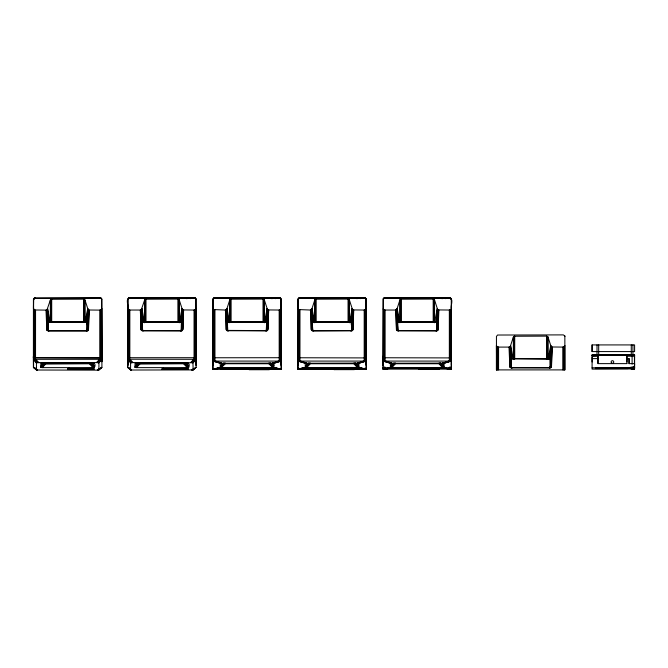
<?xml version="1.0" encoding="UTF-8"?>
<svg xmlns="http://www.w3.org/2000/svg" width="668" height="668" viewBox="0 0 668 668"><rect width="100%" height="100%" fill="white"/><g stroke="black" fill="none" stroke-linecap="round" stroke-linejoin="round"><path stroke-width="1" d="M50.334 321.801L50.35 300.049L51.135 299.272L83.625 299.147L84.978 300.041L87.867 308.975L88.769 310.002L99.774 310.111L101.285 309.635L101.903 308.491M50.626 322.193L50.643 299.598M51.127 322.093L51.135 299.272M83.625 322.051L83.625 299.147M50.35 300.049L47.044 309.718L47.061 329.549L47.971 330.81L87.366 330.81L88.268 329.549L88.285 309.718M99.774 310.111L99.774 359.075L96.401 362.599L37.124 362.674L36.381 362.841L36.573 370.014L97.361 370.139L98.922 369.922L101.903 367.333L101.912 299.523L101.611 298.613L100.35 297.911L34.068 298.27L33.425 299.523L33.4 367.342L36.381 369.93M96.401 362.599L98.188 362.674L100.592 359.092L100.592 309.985M101.285 309.635L101.277 359.142L98.188 362.674L98.922 362.833L98.922 369.922M101.87 361.772L101.745 309.109M141.324 309.643L140.28 310.036L141.299 330.117L142.159 329.7L142.167 321.984L141.332 321.575L141.324 309.643L144.63 299.974L145.415 299.197L177.913 299.08L179.258 299.974L182.147 308.908L183.049 309.935L194.062 310.036L195.565 309.568L196.192 308.424M144.63 299.974L144.622 322.769L141.875 308.549L143.01 322.293L180.886 322.293L182.022 308.549L179.274 322.769L179.258 299.974M144.906 322.118L144.923 299.523M145.407 322.018L145.415 299.197M177.913 321.984L177.913 299.08M182.289 309.259L182.239 329.533L181.112 330.693L181.646 330.743L182.548 329.483L182.564 309.643M190.463 298.671L190.463 297.844M194.062 310.036L194.054 357.697L129.742 357.697L129.742 359.075L133.116 362.607L192.943 362.749L193.136 369.922L130.778 370.014L127.605 367.342L127.872 355.142M140.28 310.036L129.834 310.036L127.872 309.042C128.949 306.094 125.133 299.339 129.266 297.844L194.638 297.844L195.891 298.546L196.116 365.479L196.192 357.914L195.949 359.217L192.392 362.674L194.797 359.092L194.872 309.919M195.565 309.568L195.565 357.764L194.797 357.714M196.025 309.042L196.025 357.831L195.49 357.756L195.49 359.142L192.392 362.674M196.192 357.914L196.025 299.456M226.861 308.908L225.392 310.036L226.41 330.117L227.27 329.7L226.861 308.908L229.742 299.974L230.527 299.197L263.025 299.08L264.369 299.974L267.258 308.908L268.16 309.935L279.174 310.036L280.677 309.568L281.303 308.424M229.742 299.974L229.734 322.769L226.986 308.549L228.147 322.285L265.998 322.293L267.142 308.583L264.386 322.769L264.369 299.974M230.026 322.118L230.034 299.523M230.518 322.018L230.527 299.197M248.179 368.786L249.014 369.613L269.379 369.613L270.214 368.786M249.014 369.613L269.379 369.613M263.025 321.984L263.025 299.08M226.719 309.259L226.769 329.533L227.897 330.593L266.757 330.743L267.659 329.483L267.676 309.643M273.913 368.552L220.29 368.502M273.913 368.151L220.298 368.319M276.552 368.686L220.281 368.87L273.913 368.886L279.191 369.346L273.913 367.801L220.365 367.801L214.136 369.337L212.816 369.128L212.825 299.456L213.117 298.546L214.378 297.844L279.75 297.844L281.003 298.546L281.328 369.128L214.136 369.337M275.575 298.671L275.575 297.844M279.174 310.036L279.191 360.862L272.469 363.108L220.265 363.258L212.816 361.087L281.328 361.087L273.947 363.258L272.469 363.108M279.984 309.919L279.984 357.714L213.443 357.764L212.816 357.914L212.9 365.479L212.892 356.244M280.677 309.568L280.702 360.929L273.513 363.15M280.936 358.599L281.144 299.456L279.675 297.844M281.303 356.244L281.228 365.479L281.303 299.456L280.677 299.456M311.889 308.9L310.42 310.036L311.447 330.117L312.298 329.7L311.889 308.9L314.77 299.974L315.555 299.197L348.053 299.072L349.397 299.965L352.286 308.9L353.197 309.927L364.202 310.036L365.705 309.56L366.331 308.416M314.77 299.974L314.762 322.769L312.014 308.541L313.15 322.293L351.026 322.293L352.17 308.583L349.414 322.769L349.397 299.965M315.054 322.118L315.062 299.523M315.555 322.018L315.555 299.197M334.025 369.629L333.19 368.694L334.025 369.629L354.391 369.629L355.226 368.694L354.391 369.521L334.025 369.521M348.053 321.976L348.053 299.072M352.428 309.251L352.378 329.524L351.251 330.693L351.786 330.735L352.687 329.474L352.704 309.643M358.916 368.16L305.226 368.11L358.357 367.851M366.331 368.185L362.323 368.669L358.157 367.801M360.603 298.671L360.603 297.844M364.202 310.036L364.194 360.862L357.472 363.1L305.268 363.258L297.828 361.087L366.331 361.087L358.958 363.258L357.472 363.1M365.012 309.91L365.012 360.879L358.04 363.116M365.705 309.56L365.705 360.929L358.524 363.15M365.705 358.941L366.173 358.248L366.031 298.538L366.331 369.12L297.828 369.128L298.145 298.538L299.406 297.844L364.778 297.844L366.256 298.972L365.655 298.972M366.331 356.244L366.256 365.471L366.331 299.456L365.705 299.456M397.026 308.9L395.556 310.036L396.583 330.117L397.435 329.7L397.026 308.9L399.907 299.974L400.691 299.197L433.19 299.072L434.534 299.965L437.423 308.9L438.333 309.927L449.339 310.036L451.301 309.034C450.224 306.086 454.04 299.339 449.915 297.844L384.543 297.844L383.282 298.538L382.964 369.128L451.468 369.128L451.468 299.456L449.84 297.844M399.907 299.974L399.898 322.769L397.151 308.541L398.287 322.293L436.162 322.293L437.298 308.541L434.551 322.769L434.534 299.965M400.19 322.118L400.207 299.523M400.691 322.018L400.691 299.197M419.011 368.986L418.176 368.043L419.011 368.986L439.377 368.986L440.212 368.16M433.19 321.976L433.19 299.072M437.573 309.251L437.515 329.524L436.388 330.693L436.922 330.735L437.832 329.474L437.849 309.643M445.74 298.671L445.74 297.844M449.339 310.036L449.339 360.862L442.608 363.1L390.404 363.258L382.964 361.087L451.468 361.087L444.095 363.258L442.608 363.1M450.149 309.91L450.149 360.879L443.176 363.116M450.842 309.56L450.842 360.929L443.661 363.15M451.309 299.456L451.309 358.257L451.468 357.438M451.468 366.732L451.468 367.801L446.55 368.452L387.883 368.452L382.964 367.801L382.964 369.128L386.329 368.369M451.468 356.244L451.393 365.471L451.468 308.416M496.441 369.897L496.441 336.505L497.518 335.027L563.366 334.893L564.844 336.029L564.919 369.897L496.441 369.897L496.441 345.473L496.6 369.897M510.335 346.308L510.068 358.624L510.903 359.033L510.895 366.749L511.989 367.809L510.385 366.582L510.335 346.308L513.366 337.031L514.143 336.246L546.641 336.129L547.994 337.023L550.875 345.957L551.785 346.984L562.79 347.093L564.293 346.617L564.919 345.473M513.35 358.783L513.366 337.031M513.642 359.167L513.659 336.572M514.143 359.067L514.143 336.246M546.641 359.033L546.641 336.129M510.068 358.624L510.076 366.532L510.987 367.792L550.374 367.792L551.284 366.532L551.3 346.692M562.79 369.897L562.79 347.093M563.6 369.897L563.608 346.968M564.293 369.897L564.293 346.617M564.761 369.897L564.761 346.091M592.09 367.792L592.09 369.112L634.6 368.886L634.6 354.9L592.09 354.9L592.09 367.792L628.588 367.767L634.6 366.49M592.09 361.989L592.09 358.624L597.977 358.624M592.09 358.015L592.09 357.205M592.09 351.577L592.09 344.922L634.6 344.922L634.6 351.577L592.09 351.577L592.09 344.922M597.969 363.359L597.969 355.326L592.09 355.459M626.935 363.359L626.935 355.326M634.6 365.237L634.6 363.626L629.072 363.626L629.072 358.624L626.935 358.624M634.6 367.183L629.44 367.968L595.422 368.218L630.909 368.168L634.441 368.97L634.441 354.9M634.6 366.866L634.6 367.559L630.909 368.168M33.425 357.99L33.425 356.32L33.509 365.546L33.592 357.906M47.47 308.975L47.879 329.775L48.438 330.677C50.192 330.635 46.468 330.418 46.835 329.533L45.992 310.111L47.044 309.718M47.019 330.192C49.849 332.105 46.86 322.986 47.979 322.068L47.052 321.642M47.436 330.71L87.892 330.71L88.009 309.326M141.75 308.908L142.167 321.792C141.031 322.727 144.188 332.046 141.299 330.117M267.676 321.575L265.881 322.143L228.239 322.143C225.316 319.563 229.658 332.313 226.41 330.117M226.828 330.635L267.292 330.635L267.4 309.259M311.472 309.643L311.48 321.567L312.399 321.993C311.28 322.92 314.277 332.038 311.447 330.117M396.608 309.643L396.617 321.567L397.543 321.993C396.425 322.92 399.414 332.038 396.583 330.117M510.486 345.957L510.903 358.841C510.569 359.559 512.239 370.723 509.851 366.515L509.008 347.093L510.06 346.692M510.452 367.684L550.908 367.684L551.025 346.308M595.413 368.569L628.095 368.619M86.606 322.368L87.733 308.616L85.187 321.826M182.147 308.908L181.612 321.65L180.769 322.143L182.556 321.575M267.634 330.343L267.384 321.625L265.881 322.143L267.133 308.549M352.704 321.567L350.909 322.143L352.161 308.541M437.423 308.9L436.889 321.65L436.045 322.143L437.841 321.567M40.806 367.467L40.848 363.267L41.282 363.15L93.044 363.108C95.775 362.156 95.724 368.577 93.011 367.617L42.293 367.625C38.493 367.976 43.002 361.831 45.608 364.06L92.802 363.743L94.497 367.467L93.086 362.974M135.019 367.467L135.053 363.267L135.487 363.15L187.257 363.108C189.988 362.156 189.929 368.577 187.215 367.617L136.506 367.625C132.707 367.976 137.216 361.831 139.812 364.06L187.015 363.743L188.702 367.467L187.299 362.974M220.265 363.258L220.231 367.467L220.665 367.575L273.913 367.467L281.328 369.128M273.947 363.258L273.913 367.467L272.227 363.734L221.91 363.734L220.231 367.467L212.816 369.128M305.268 363.258L305.234 367.467L305.668 367.575L358.925 367.458L363.943 368.586M297.828 368.185L300.208 368.594L305.234 367.467L306.921 363.734L357.23 363.734L358.925 367.458L358.958 363.258M390.404 363.258L390.371 367.467L391.289 367.609L444.061 367.467L447.142 368.151L451.468 367.417M382.964 367.425L387.29 368.16L390.371 367.467L392.058 363.734L442.366 363.734L444.061 367.467L444.095 363.258M101.87 361.446L101.603 298.604M46.902 329.833L47.345 321.692L47.979 322.068L47.562 330.126L48.505 330.769L47.378 329.6L47.319 309.326M183.617 310.036L182.781 329.458L182.18 330.635L143.311 330.56L142.159 329.7L141.599 309.259M267.258 308.908L266.724 321.65L267.35 329.533L266.29 330.602L227.888 330.409L227.27 329.7L227.37 321.993L226.444 321.575L226.444 309.643M353.756 310.036L352.921 329.458L352.32 330.635L313.451 330.56L312.298 329.7L311.747 309.251M438.893 310.036L438.058 329.458L437.456 330.635L398.587 330.56L397.435 329.7L396.884 309.251M88.276 321.642C84.318 321.717 88.735 324.322 87.767 330.126L86.89 330.677L48.438 330.677L47.962 329.783L48.188 321.901L87.274 321.851L87.867 308.975M220.298 368.202L273.913 368.202M88.427 329.833L88.769 310.002L88.243 330.418M182.715 329.767L183.049 309.935L182.781 329.458L181.12 330.409C181.22 331.929 182.581 323.588 181.629 321.993L181.738 329.7L181.17 330.602L142.251 330.743L141.349 329.483L141.332 321.575M267.292 330.635L265.697 330.56L267.659 329.483L268.16 309.935L267.826 329.767M352.854 329.758L353.197 309.927L352.921 329.458L350.742 330.71L352.729 330.117M437.991 329.758L438.333 309.927L438.058 329.458L436.396 330.409C436.488 331.929 437.59 323.588 436.772 321.993L398.404 322.143L397.151 308.541M551.442 366.815L551.785 346.984L551.25 367.392M182.548 329.483L182.272 321.625L141.624 321.625L141.182 329.767M266.223 330.844L266.741 321.817L267.167 330.059L266.223 330.693L266.757 330.443L266.724 321.65L226.736 321.625L226.46 329.483L227.362 330.743L228.423 330.56L226.953 330.059L227.897 330.693M311.513 330.343L312.307 321.976L311.764 321.625L311.488 329.474L312.39 330.735L351.318 330.602L351.786 329.716L352.286 308.9M396.65 330.343L397.443 321.976L396.901 321.625L396.625 329.474L397.527 330.735L436.454 330.602L437.874 330.117M513.158 358.799L510.611 345.598L511.738 358.983L510.36 358.674L509.918 366.815M87.892 330.71L87.232 329.792L87.174 321.943L86.464 322.343M182.589 330.117L181.137 330.551L181.42 321.834L143.002 322.093L141.875 308.549M352.687 329.474L352.412 321.625C348.888 322.118 354.491 330.126 350.784 330.76L351.635 330.209L351.56 321.834M550.908 367.684L550.24 366.774L550.223 359.05L549.647 359.075L550.749 345.598L548.203 358.799M550.875 345.957L550.465 366.749L549.372 367.809L550.975 366.582L550.457 358.841L549.622 358.983M89.337 310.111L88.493 329.533L86.322 330.777L88.31 330.192M268.728 310.036L267.659 329.483M552.352 347.093L551.509 366.515L549.338 367.759L550.382 366.765L550.365 359.042L551.292 358.624M142.167 321.984L141.374 330.343M226.736 321.625L227.279 321.984L226.485 330.343M510.903 359.033L510.11 367.392M87.75 308.658L86.69 321.968L87.984 321.692L88.268 329.549M182.03 308.583L180.97 321.901L181.629 321.817L181.646 329.716L180.644 330.76L181.112 330.844L141.716 330.635M437.315 308.583L436.254 321.892L437.548 321.625L437.832 329.474M550.766 345.632L549.706 358.95L550.457 358.841M142.785 330.844L141.841 330.059L143.311 330.56L142.251 330.443L141.658 329.533L141.624 321.625M352.32 330.635L312.925 330.844L311.981 330.05L313.451 330.56L312.39 330.435L311.797 329.524L311.764 321.625M398.571 330.71L397.118 330.05L397.301 330.535L398.587 330.56L397.527 330.435L396.934 329.524L396.901 321.625M510.035 367.166L512.022 367.759L510.978 366.765L511.129 359.05L511.713 359.075L510.594 345.632M227.897 330.844L227.362 329.716L227.546 321.876L228.256 322.277M511.513 367.893L511.012 358.708L550.357 358.866L550.382 366.765L549.321 367.617M351.001 322.277L351.752 321.65L351.518 330.151M265.864 322.277L266.574 321.876M36.573 370.014L33.567 367.425L33.592 299.523L35.053 297.911M87.458 329.775L87.583 330.61L86.356 330.827L87.366 329.783L87.349 321.884L87.458 329.775L86.89 330.677L87.441 322.051L87.984 321.692M127.713 356.244L127.788 365.479L127.872 299.456L129.333 297.844M299.481 297.844L298.011 299.456L297.986 369.212L334.167 368.878M396.992 330.635L436.388 330.844L435.92 330.76L436.922 329.716L436.889 321.65L436.847 330.217C436.054 331.478 437.715 322.343 436.738 321.867L397.443 321.792M281.161 358.257L281.328 357.438M366.173 358.248L366.331 357.438M634.441 358.015L634.6 357.205M312.307 321.792L351.694 321.784L313.267 322.143L312.014 308.541M67.727 369.078L68.086 368.619L94.196 368.41L94.355 369.27L67.727 369.078L68.946 368.235M161.94 369.078L162.291 368.619L188.401 368.41L188.56 369.27L161.94 369.078L163.159 368.235M143.144 322.277L142.434 321.876L142.251 329.716L143.294 330.71M313.284 322.277L312.574 321.867L312.39 329.716L313.434 330.71M398.42 322.277L397.719 321.867L397.794 330.151M267.701 330.117L265.755 330.76L266.757 329.716L266.841 321.984L267.384 321.625M266.849 329.7L266.49 330.159M34.11 299.047L35.17 297.911M128.39 298.972L128.006 298.546M298.529 298.972L299.598 297.844M383.666 298.972L383.282 298.538M87.441 321.867L47.979 322.068M181.112 330.693L182.055 330.059L181.729 321.792M266.841 321.792L227.37 321.993M351.869 321.792L312.399 321.993M437.006 321.792L397.543 321.993M214.445 297.844L212.983 299.456L212.983 369.212L220.34 367.525L222.143 363.86M383.223 298.972L384.618 297.844M40.923 367.525L42.727 363.86M135.128 367.525L136.932 363.86M307.155 363.86L305.351 367.525L300.208 368.594M392.291 363.86L390.488 367.525L387.29 368.16M226.293 329.767L226.444 321.575M311.321 329.758L311.48 321.567M396.466 329.758L396.617 321.567M41.249 367.575L43.403 363.968M135.454 367.575L137.608 363.968M222.82 363.968L220.665 367.575L213.443 369.287M307.831 363.96L305.668 367.575L300.55 368.619M392.968 363.968L390.805 367.575L387.599 368.185M47.094 330.418L47.887 322.051L47.345 321.692M50.142 321.826L47.595 308.616L48.847 322.218L47.887 321.867M143.027 322.285L142.284 321.65L142.919 321.901L142.267 321.817L142.401 330.209L143.253 330.76L142.518 330.159M313.175 322.277L312.424 321.65L313.058 321.892L312.407 321.809L312.541 330.209L313.392 330.76L312.657 330.151M398.312 322.277L397.56 321.65L398.203 321.892L397.543 321.809L397.685 330.209L398.529 330.76L398.061 330.844M41.725 367.609L44.414 364.035L44.414 362.782M135.938 367.609L138.627 364.035L138.627 362.782M227.546 321.876L227.512 330.209L228.406 330.71M551.284 366.532L551 358.674L550.457 359.033L550.599 367.584L510.978 367.492L511.513 367.742L510.577 367.108L511.003 358.866L511.655 358.95M98.922 362.833L101.903 359.3L33.4 359.3L36.381 362.841M193.136 362.833L196.116 359.3L127.772 359.217L130.586 362.841L130.586 369.93M98.73 362.749L101.745 359.217L101.745 357.831L35.538 357.697M192.943 362.749L195.949 359.217M97.361 362.624L100.592 359.092M191.574 362.624L194.797 359.092M42.293 367.625L45.608 364.06L45.608 362.808M136.506 367.625L139.812 364.06L139.812 362.808M101.903 367.333L98.188 370.089L99.39 368.819M196.116 355.142L196.116 367.333L192.392 370.089L193.595 368.819M190.605 362.599L193.979 359.075L193.979 357.697L194.872 357.714M98.188 362.674L101.745 359.217M181.462 321.876L180.786 322.076M436.738 321.867L436.07 322.076M550.19 358.925L551 358.674M193.136 369.922L196.116 367.333M98.73 370.014L101.745 367.425L98.188 370.089M192.943 370.014L195.949 367.425L192.392 370.089M97.361 370.139L98.981 368.845M191.574 370.139L193.186 368.845M128.79 298.195L129.45 297.844M213.91 298.195L214.57 297.844M384.075 298.195L384.735 297.844M67.986 369.095L69.146 368.285M162.19 369.095L163.359 368.285M182.272 321.625L181.729 321.984L182.523 330.343M352.412 321.625L351.869 321.976L352.662 330.343M437.548 321.625L437.006 321.976L437.799 330.343M266.607 330.209L265.714 330.71M351.635 330.209L350.742 330.71M551.325 367.166L549.839 367.893M33.4 357.923L34.744 357.781L34.736 309.985L33.425 308.491L33.592 299.523M127.605 357.923L128.331 357.764L128.331 309.568M297.828 357.914L298.471 357.756L298.471 309.56L297.844 308.416L297.853 299.456L298.471 299.456M49.006 330.777L48.238 330.226M227.629 330.159L228.364 330.76L227.897 330.593M512.039 367.617L511.254 367.208M130.586 362.841L133.116 362.607M227.379 321.817L228.147 322.285M87.141 321.901L48.822 322.151L48.004 321.726L48.731 322.368M350.925 322.076L351.602 321.867M549.647 359.075L550.282 358.833L549.522 359.125M549.372 367.809L549.839 367.642M273.037 363.116L280.009 360.879L280.009 357.706L281.328 357.914M273.838 363.2L281.161 361.004M358.841 363.2L366.173 360.996M443.978 363.2L451.309 361.004M86.322 330.777L86.832 330.911M180.602 330.71L181.137 330.551M435.878 330.71L436.413 330.551M221.033 367.809L225.024 364.06L225.024 362.808M215.313 369.354L220.298 368.01L273.913 368.01M385.461 369.354L388.776 368.452M388.125 368.21L391.857 367.617L395.172 364.06L395.172 362.808M301.118 368.652L305.226 368.001L358.916 368.01L362.323 368.669M299.957 369.346L301.819 368.878M299.147 369.329L301.034 368.861M301.836 368.669L306.721 367.617L310.027 364.06L310.027 362.799M388.776 368.235L391.289 367.609L393.978 364.035L393.978 362.782M305.376 367.801L306.153 367.609L308.841 364.035L308.841 362.774M384.284 369.337L387.883 368.452M298.454 369.287L300.291 368.845M383.591 369.287L387.198 368.427M383.123 369.212L386.655 368.402M297.828 369.128L299.698 368.819M351.251 330.693L352.011 330.535L351.877 329.7M436.388 330.693L437.148 330.535L437.014 329.7M181.112 330.844L182.18 330.635M436.388 330.844L437.456 330.635M353.99 368.878L366.331 368.519M389.669 368.235L447.142 368.151M34.719 357.714L34.719 359.1L37.124 362.674L34.026 359.142L34.026 357.764L101.745 357.906M181.629 321.993L142.167 321.792M550.365 359.042L510.36 358.674M358.916 367.792L358.006 367.6L355.301 364.035L355.301 362.774M86.306 330.635L86.857 330.627M128.782 297.978L195.114 297.978M213.894 297.978L280.226 297.978M298.922 297.978L365.563 298.195M384.067 297.978L450.391 297.978M34.502 298.045L100.835 298.045M34.068 298.27L34.511 298.27M100.283 297.911L101.269 298.27M128.348 298.195L195.549 298.195M213.459 298.195L280.66 298.195M298.487 298.195L365.688 298.195M383.632 298.195L450.825 298.195M101.611 298.613L101.068 298.613M279.558 297.844L281.069 298.972M298.145 298.538L298.688 298.538M33.726 298.613L34.268 298.613M212.9 298.972L213.501 298.972M451.234 298.972L450.633 298.538L450.791 298.972M213.443 299.456L212.825 299.456L212.816 308.424L213.443 309.568L225.392 310.036M383.148 299.456L383.123 361.004L390.521 363.2M127.872 299.456L127.772 367.425L130.778 370.014M34.736 309.985L45.992 310.111M298.471 309.56L310.42 310.036M383.148 309.034L385.119 310.036L395.556 310.036M496.6 346.091L498.57 347.093L509.008 347.093M592.09 354.942L634.6 355.05M212.816 355.142L213.443 355.142M280.702 355.142L281.328 355.142M297.828 355.134L298.446 355.134M365.705 355.134L366.331 355.134M592.09 355.226L634.6 355.226M626.935 355.485L634.6 355.459M597.969 355.727L592.09 356.011L597.969 356.011L597.977 363.626L626.935 363.626M626.935 355.727L634.6 355.727M634.6 356.011L626.935 356.011L626.935 361.989M297.828 356.244L297.928 365.471L297.844 357.914M383.04 356.244L383.065 365.471L382.989 357.914L383.607 357.756L451.468 357.914M382.964 367.108L385.019 367.108M449.522 367.108L451.468 367.108M358.916 368.46L305.226 368.31M302.596 368.678L361.563 368.678M419.011 368.87L439.377 368.986M305.226 367.834L305.802 367.851M49.023 330.635L48.038 330.293M127.772 367.425L128.924 367.542L131.329 370.089L127.605 367.342M33.567 367.425L34.719 367.542L37.124 370.089L33.4 367.342M366.331 357.914L298.454 357.756L298.454 360.929L305.702 363.15M47.962 329.783L46.835 329.533L46.56 310.002M297.828 368.527L299.347 368.786M311.856 330.635L312.925 330.844M48.747 322.352L48.063 321.851L48.121 330.284M629.381 367.717L630.266 367.918M631.235 368.135L634.6 368.886M448.103 368.369L451.468 369.128M364.811 368.778L366.331 369.12M629.089 367.742L629.957 367.943M446.834 368.185L443.944 367.525L442.132 363.86M447.777 368.402L451.309 369.212L451.309 357.831M363.609 368.619L358.808 367.517L356.996 363.86M364.461 368.811L366.173 369.212L366.173 357.831M363.868 368.853L365.705 369.279M630.358 368.193L633.974 369.045M447.234 368.427L450.842 369.279M628.588 367.767L629.44 367.968M446.308 368.21L443.627 367.575L441.456 363.968M280.702 369.287L273.479 367.575L271.308 363.968M363.033 368.652L358.491 367.567L356.311 363.96M629.682 368.218L633.281 369.095M446.55 368.452L450.149 369.329M363.116 368.87L365.012 369.329M273.913 367.834L280.009 369.329M627.97 367.784L628.788 367.984M445.656 368.227L443.143 367.609L440.437 364.035L440.437 362.782M362.332 368.878L364.194 369.346M627.31 367.792L628.104 367.993M273.78 367.809L272.995 367.609L270.298 364.035L270.298 362.782M628.955 368.218L632.462 369.112M444.971 368.235L442.575 367.617L439.243 364.06L439.243 362.808M445.823 368.452L449.339 369.346M273.154 367.809L269.095 364.06L269.095 362.808M364.703 297.844L365.154 297.978M194.563 297.844L195.958 298.972M297.986 361.004L305.385 363.2M212.983 361.004L220.373 363.2M390.838 363.15L383.591 360.929L383.607 309.56M220.699 363.15L213.443 360.937L213.443 309.568M391.323 363.116L384.284 360.887L384.3 309.91M306.186 363.116L299.147 360.879L299.164 309.91M221.175 363.116L214.136 360.887L214.136 309.919M391.891 363.108L385.102 360.87L385.119 310.036M306.754 363.1L299.957 360.862L299.974 310.036M221.743 363.108L214.954 360.87L214.946 310.036M397.435 329.7L396.391 329.458L396.124 309.927M312.298 329.7L311.255 329.458L310.987 309.927M227.27 329.7L226.227 329.458L225.951 309.935M142.159 329.7L141.115 329.458L140.839 309.935M511.513 367.642L511.989 367.809M48.188 321.901L48.864 322.343M511.713 359.075L511.078 358.833L511.838 359.125M449.723 297.844L450.382 298.195M364.586 297.844L365.246 298.195M398.387 322.076L397.719 321.867M313.25 322.076L312.574 321.867M194.446 297.844L195.106 298.195M228.222 322.076L227.454 321.784L228.08 321.918M100.167 297.911L100.826 298.27M143.102 322.076L142.434 321.876M128.231 367.5L131.329 370.089M34.026 367.5L37.124 370.089M129.834 310.036L129.843 357.697L128.924 357.714L128.924 359.1L131.329 362.674L127.772 359.217L130.778 362.749M37.124 362.674L33.559 359.217L36.573 362.749M38.911 362.607L35.538 359.075L35.554 310.111M101.144 298.27L101.745 299.523M187.215 367.617L183.892 364.06L183.892 362.808M93.011 367.617L89.679 364.06L89.679 362.808M128.924 359.1L132.147 362.624M34.719 359.1L37.942 362.624M131.329 362.674L128.231 359.142L128.231 357.764L129.024 357.714L129.024 309.919M187.783 367.609L185.086 364.035L185.086 362.782M93.578 367.609L90.873 364.035L90.873 362.782M298.22 358.599L297.828 357.438M213.443 358.941L212.816 357.438M127.997 358.599L127.605 357.438M33.792 358.599L33.4 357.438M186.096 363.968L188.267 367.575M91.892 363.968L94.063 367.575M272.653 362.899L273.93 365.363M564.619 335.586L564.919 336.505M196.116 298.972L195.357 298.546L195.515 298.972M271.985 363.86L273.805 367.525L281.161 369.212L281.161 357.831M186.773 363.86L188.593 367.525M92.568 363.86L94.38 367.525M280.468 298.546L280.627 298.972M442.65 362.974L444.061 367.467M357.514 362.974L358.925 367.458M382.964 357.438L383.123 358.257M226.986 308.549L228.122 321.934M47.595 308.616L48.722 322.001M511.137 367.258L509.851 366.515L509.575 346.984M629.072 358.624L629.072 363.668M547.994 337.023L548.01 358.783M547.702 336.572L547.718 359.167M434.25 299.523L434.267 322.118M349.113 299.523L349.13 322.118M264.085 299.523L264.094 322.118M178.966 299.523L178.982 322.118M84.978 300.041L84.995 321.801M84.686 299.598L84.702 322.193M632.938 344.922L632.938 354.9M632.103 356.011L632.103 364.21M631.277 344.922L631.277 354.9M598.687 344.922L598.687 354.9M597.017 344.922L597.017 354.9M547.217 336.246L547.217 359.067M514.719 336.129L514.719 359.033M498.57 347.093L498.57 369.897M497.752 346.968L497.752 369.897M497.059 346.617L497.067 369.897M442.333 297.844L442.333 298.671M441.915 297.844L441.915 298.671M433.757 299.197L433.766 322.018M401.259 299.072L401.268 321.976M358.916 368.001L357.438 367.617L354.107 364.06L354.107 362.799M357.196 297.844L357.196 298.671M356.779 297.844L356.779 298.671M348.621 299.197L348.629 322.018M316.123 299.072L316.123 321.976M272.168 297.844L272.168 298.671M271.751 297.844L271.751 298.671M263.593 299.197L263.601 322.018M231.095 299.08L231.095 321.984M223.838 362.782L223.838 364.035L220.298 368.01M196.116 345.164L196.116 351.811M187.048 297.844L187.048 298.671M186.639 297.844L186.639 298.671M178.481 299.197L178.481 322.018M145.983 299.08L145.983 321.984M127.605 345.164L127.605 351.811M84.201 299.272L84.201 322.093M51.703 299.147L51.703 322.051M34.051 309.635L34.051 357.831M165.639 368.761L186.005 368.87L165.639 368.761M628.095 368.419L595.413 368.469L628.095 368.419M611.779 363.158A1.319 1.319 0 0 0 613.758 362.014A1.319 1.319 0 0 0 611.779 360.87A1.319 1.319 0 0 0 611.779 363.158"/></g></svg>
